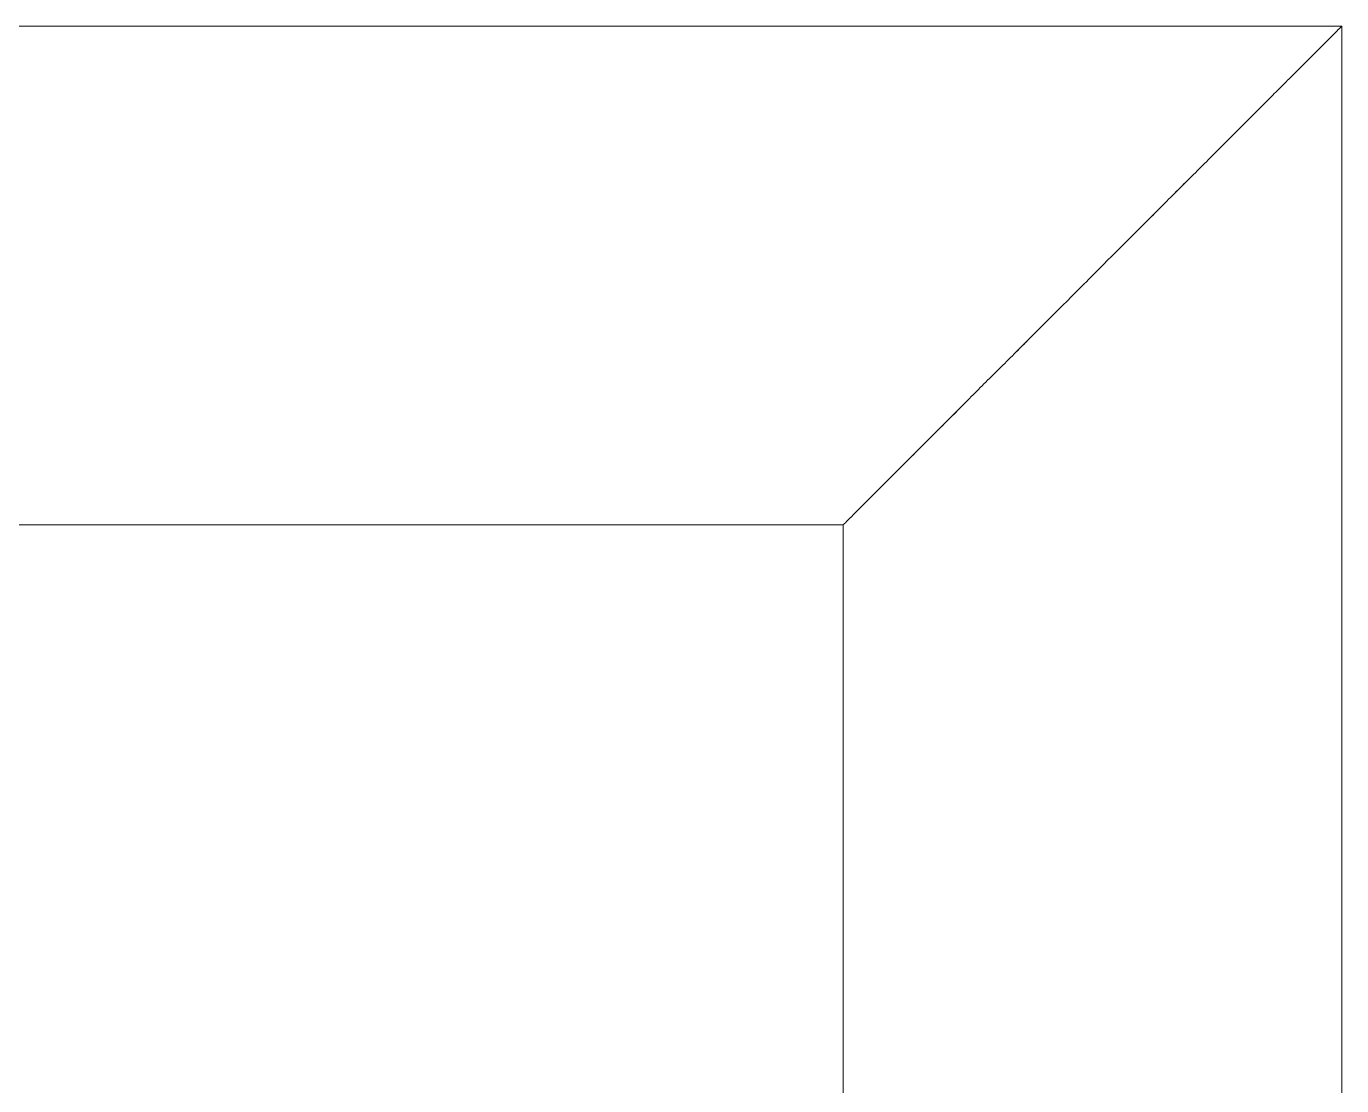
# Model space of a CAD drawing. Header units: millimetres. Extents: x 35540 to 832230, y -10956 to 416550.
# Drawn here: x 197675.3 to 197728.1, y 42100 to 42142.5 of the extents above; entities that cross this region are included whole.
import ezdxf

# ---------------------------------------------------------------- set-up
doc = ezdxf.new("R2010")
doc.units = ezdxf.units.MM
doc.layers.add('Q-CASE', color=31, linetype='Continuous', lineweight=5)

# ---------------------------------------------------------------- blocks, each defined once
blk = doc.blocks.new('DLN_Cat Ladder - 750x750x5000 _WDH_-9766194-2_F U_F_A_')
at = {"layer": 'Q-CASE'}
for p, q in [((-265.3, -707), (-265.3, -802)), ((-180.3, -707), (-265.3, -707)), ((-265.3, -707), (-265.3, -802)), ((-180.3, -707), (-265.3, -707)), ((-265.3, -707), (-265.3, -802)), ((-180.3, -707), (-265.3, -707)), ((-265.3, -707), (-265.3, -802)), ((-180.3, -707), (-265.3, -707)), ((-265.3, -707), (-265.3, -802)), ((-180.3, -707), (-265.3, -707)), ((-265.3, -707), (-265.3, -802)), ((-180.3, -707), (-265.3, -707)), ((-265.3, -707), (-265.3, -802)), ((-180.3, -707), (-265.3, -707)), ((-265.3, -707), (-265.3, -802)), ((-180.3, -707), (-265.3, -707)), ((-265.3, -707), (-265.3, -802)), ((-180.3, -707), (-265.3, -707)), ((-265.3, -707), (-265.3, -802)), ((-180.3, -707), (-265.3, -707)), ((-245.3, -802), (-245.3, -727)), ((-245.3, -727), (-180.3, -727)), ((-245.3, -802), (-245.3, -727)), ((-245.3, -727), (-180.3, -727)), ((-245.3, -802), (-245.3, -727)), ((-245.3, -727), (-180.3, -727)), ((-245.3, -802), (-245.3, -727)), ((-245.3, -727), (-180.3, -727)), ((-245.3, -802), (-245.3, -727)), ((-245.3, -727), (-180.3, -727)), ((-245.3, -802), (-245.3, -727)), ((-245.3, -727), (-180.3, -727)), ((-245.3, -802), (-245.3, -727)), ((-245.3, -727), (-180.3, -727)), ((-245.3, -802), (-245.3, -727)), ((-245.3, -727), (-180.3, -727)), ((-245.3, -802), (-245.3, -727)), ((-245.3, -727), (-180.3, -727)), ((-245.3, -802), (-245.3, -727)), ((-245.3, -727), (-180.3, -727))]:
    blk.add_line(p, q, dxfattribs=at)
for points, knots in [([(-263.96, -708.34), (-264.178, -708.122), (-264.565, -707.737), (-265.127, -707.171), (-265.3, -707.004), (-265.3, -707)], [0.8333333, 0.8333333, 0.8333333, 0.8333333, 0.875, 0.9166667, 1, 1, 1, 1]), ([(-265.3, -707), (-265.3, -707.004), (-265.127, -707.171), (-264.565, -707.737), (-264.178, -708.122), (-263.96, -708.34)], [0, 0, 0, 0, 0.0833333, 0.125, 0.1666667, 0.1666667, 0.1666667, 0.1666667]), ([(-263.96, -708.34), (-264.178, -708.122), (-264.565, -707.737), (-265.127, -707.171), (-265.3, -707.004), (-265.3, -707)], [0.8333333, 0.8333333, 0.8333333, 0.8333333, 0.875, 0.9166667, 1, 1, 1, 1]), ([(-265.3, -707), (-265.3, -707.004), (-265.127, -707.171), (-264.565, -707.737), (-264.178, -708.122), (-263.96, -708.34)], [0, 0, 0, 0, 0.0833333, 0.125, 0.1666667, 0.1666667, 0.1666667, 0.1666667]), ([(-263.96, -708.34), (-264.178, -708.122), (-264.565, -707.737), (-265.127, -707.171), (-265.3, -707.004), (-265.3, -707)], [0.8333333, 0.8333333, 0.8333333, 0.8333333, 0.875, 0.9166667, 1, 1, 1, 1]), ([(-265.3, -707), (-265.3, -707.004), (-265.127, -707.171), (-264.565, -707.737), (-264.178, -708.122), (-263.96, -708.34)], [0, 0, 0, 0, 0.0833333, 0.125, 0.1666667, 0.1666667, 0.1666667, 0.1666667]), ([(-263.96, -708.34), (-264.178, -708.122), (-264.565, -707.737), (-265.127, -707.171), (-265.3, -707.004), (-265.3, -707)], [0.8333333, 0.8333333, 0.8333333, 0.8333333, 0.875, 0.9166667, 1, 1, 1, 1]), ([(-265.3, -707), (-265.3, -707.004), (-265.127, -707.171), (-264.565, -707.737), (-264.178, -708.122), (-263.96, -708.34)], [0, 0, 0, 0, 0.0833333, 0.125, 0.1666667, 0.1666667, 0.1666667, 0.1666667]), ([(-263.96, -708.34), (-264.178, -708.122), (-264.565, -707.737), (-265.127, -707.171), (-265.3, -707.004), (-265.3, -707)], [0.8333333, 0.8333333, 0.8333333, 0.8333333, 0.875, 0.9166667, 1, 1, 1, 1]), ([(-265.3, -707), (-265.3, -707.004), (-265.127, -707.171), (-264.565, -707.737), (-264.178, -708.122), (-263.96, -708.34)], [0, 0, 0, 0, 0.0833333, 0.125, 0.1666667, 0.1666667, 0.1666667, 0.1666667]), ([(-263.96, -708.34), (-264.178, -708.122), (-264.565, -707.737), (-265.127, -707.171), (-265.3, -707.004), (-265.3, -707)], [0.8333333, 0.8333333, 0.8333333, 0.8333333, 0.875, 0.9166667, 1, 1, 1, 1]), ([(-265.3, -707), (-265.3, -707.004), (-265.127, -707.171), (-264.565, -707.737), (-264.178, -708.122), (-263.96, -708.34)], [0, 0, 0, 0, 0.0833333, 0.125, 0.1666667, 0.1666667, 0.1666667, 0.1666667]), ([(-263.96, -708.34), (-264.178, -708.122), (-264.565, -707.737), (-265.127, -707.171), (-265.3, -707.004), (-265.3, -707)], [0.8333333, 0.8333333, 0.8333333, 0.8333333, 0.875, 0.9166667, 1, 1, 1, 1]), ([(-265.3, -707), (-265.3, -707.004), (-265.127, -707.171), (-264.565, -707.737), (-264.178, -708.122), (-263.96, -708.34)], [0, 0, 0, 0, 0.0833333, 0.125, 0.1666667, 0.1666667, 0.1666667, 0.1666667]), ([(-263.96, -708.34), (-264.178, -708.122), (-264.565, -707.737), (-265.127, -707.171), (-265.3, -707.004), (-265.3, -707)], [0.8333333, 0.8333333, 0.8333333, 0.8333333, 0.875, 0.9166667, 1, 1, 1, 1]), ([(-265.3, -707), (-265.3, -707.004), (-265.127, -707.171), (-264.565, -707.737), (-264.178, -708.122), (-263.96, -708.34)], [0, 0, 0, 0, 0.0833333, 0.125, 0.1666667, 0.1666667, 0.1666667, 0.1666667]), ([(-263.96, -708.34), (-264.178, -708.122), (-264.565, -707.737), (-265.127, -707.171), (-265.3, -707.004), (-265.3, -707)], [0.8333333, 0.8333333, 0.8333333, 0.8333333, 0.875, 0.9166667, 1, 1, 1, 1]), ([(-265.3, -707), (-265.3, -707.004), (-265.127, -707.171), (-264.565, -707.737), (-264.178, -708.122), (-263.96, -708.34)], [0, 0, 0, 0, 0.0833333, 0.125, 0.1666667, 0.1666667, 0.1666667, 0.1666667]), ([(-245.3, -727), (-245.3, -726.996), (-245.472, -726.829), (-246.034, -726.263), (-246.615, -725.685), (-247.222, -725.078), (-247.776, -724.52), (-248.373, -723.929), (-249.195, -723.104), (-250.104, -722.194), (-250.874, -721.43), (-251.47, -720.829), (-252.083, -720.213), (-252.71, -719.59), (-253.347, -718.956), (-253.993, -718.306), (-254.645, -717.65), (-255.3, -717), (-255.954, -716.35), (-256.606, -715.694), (-257.252, -715.044), (-257.89, -714.41), (-258.516, -713.788), (-259.129, -713.171), (-259.726, -712.57), (-260.303, -711.996), (-260.859, -711.444), (-261.569, -710.73), (-262.227, -710.071), (-262.823, -709.48), (-263.377, -708.922), (-263.985, -708.315), (-264.565, -707.737), (-265.127, -707.171), (-265.3, -707.004), (-265.3, -707)], [0, 0, 0, 0, 0.083333, 0.125, 0.166667, 0.208333, 0.229167, 0.25, 0.291667, 0.333333, 0.354167, 0.375, 0.395833, 0.416667, 0.4375, 0.458333, 0.479167, 0.5, 0.520833, 0.541667, 0.5625, 0.583333, 0.604167, 0.625, 0.645833, 0.666667, 0.6875, 0.708333, 0.75, 0.770833, 0.791667, 0.833333, 0.875, 0.916667, 1, 1, 1, 1]), ([(-265.3, -707), (-265.3, -707.004), (-265.127, -707.171), (-264.565, -707.737), (-264.178, -708.122), (-263.96, -708.34)], [0, 0, 0, 0, 0.0833333, 0.125, 0.1666667, 0.1666667, 0.1666667, 0.1666667]), ([(-262.371, -709.929), (-262.525, -709.775), (-262.824, -709.48), (-263.377, -708.923), (-263.745, -708.555), (-263.96, -708.34)], [0.75, 0.75, 0.75, 0.75, 0.77083333, 0.79166667, 0.83333333, 0.83333333, 0.83333333, 0.83333333]), ([(-263.96, -708.34), (-263.742, -708.558), (-263.377, -708.922), (-262.823, -709.48), (-262.525, -709.775), (-262.371, -709.929)], [0.16666667, 0.16666667, 0.16666667, 0.16666667, 0.20833333, 0.22916667, 0.25, 0.25, 0.25, 0.25]), ([(-262.371, -709.929), (-262.525, -709.775), (-262.824, -709.48), (-263.377, -708.923), (-263.745, -708.555), (-263.96, -708.34)], [0.75, 0.75, 0.75, 0.75, 0.77083333, 0.79166667, 0.83333333, 0.83333333, 0.83333333, 0.83333333]), ([(-263.96, -708.34), (-263.742, -708.558), (-263.377, -708.922), (-262.823, -709.48), (-262.525, -709.775), (-262.371, -709.929)], [0.16666667, 0.16666667, 0.16666667, 0.16666667, 0.20833333, 0.22916667, 0.25, 0.25, 0.25, 0.25]), ([(-262.371, -709.929), (-262.525, -709.775), (-262.824, -709.48), (-263.377, -708.923), (-263.745, -708.555), (-263.96, -708.34)], [0.75, 0.75, 0.75, 0.75, 0.77083333, 0.79166667, 0.83333333, 0.83333333, 0.83333333, 0.83333333]), ([(-263.96, -708.34), (-263.742, -708.558), (-263.377, -708.922), (-262.823, -709.48), (-262.525, -709.775), (-262.371, -709.929)], [0.16666667, 0.16666667, 0.16666667, 0.16666667, 0.20833333, 0.22916667, 0.25, 0.25, 0.25, 0.25]), ([(-262.371, -709.929), (-262.525, -709.775), (-262.824, -709.48), (-263.377, -708.923), (-263.745, -708.555), (-263.96, -708.34)], [0.75, 0.75, 0.75, 0.75, 0.77083333, 0.79166667, 0.83333333, 0.83333333, 0.83333333, 0.83333333]), ([(-263.96, -708.34), (-263.742, -708.558), (-263.377, -708.922), (-262.823, -709.48), (-262.525, -709.775), (-262.371, -709.929)], [0.16666667, 0.16666667, 0.16666667, 0.16666667, 0.20833333, 0.22916667, 0.25, 0.25, 0.25, 0.25]), ([(-262.371, -709.929), (-262.525, -709.775), (-262.824, -709.48), (-263.377, -708.923), (-263.745, -708.555), (-263.96, -708.34)], [0.75, 0.75, 0.75, 0.75, 0.77083333, 0.79166667, 0.83333333, 0.83333333, 0.83333333, 0.83333333]), ([(-263.96, -708.34), (-263.742, -708.558), (-263.377, -708.922), (-262.823, -709.48), (-262.525, -709.775), (-262.371, -709.929)], [0.16666667, 0.16666667, 0.16666667, 0.16666667, 0.20833333, 0.22916667, 0.25, 0.25, 0.25, 0.25]), ([(-262.371, -709.929), (-262.525, -709.775), (-262.824, -709.48), (-263.377, -708.923), (-263.745, -708.555), (-263.96, -708.34)], [0.75, 0.75, 0.75, 0.75, 0.77083333, 0.79166667, 0.83333333, 0.83333333, 0.83333333, 0.83333333]), ([(-263.96, -708.34), (-263.742, -708.558), (-263.377, -708.922), (-262.823, -709.48), (-262.525, -709.775), (-262.371, -709.929)], [0.16666667, 0.16666667, 0.16666667, 0.16666667, 0.20833333, 0.22916667, 0.25, 0.25, 0.25, 0.25]), ([(-262.371, -709.929), (-262.525, -709.775), (-262.824, -709.48), (-263.377, -708.923), (-263.745, -708.555), (-263.96, -708.34)], [0.75, 0.75, 0.75, 0.75, 0.77083333, 0.79166667, 0.83333333, 0.83333333, 0.83333333, 0.83333333]), ([(-263.96, -708.34), (-263.742, -708.558), (-263.377, -708.922), (-262.823, -709.48), (-262.525, -709.775), (-262.371, -709.929)], [0.16666667, 0.16666667, 0.16666667, 0.16666667, 0.20833333, 0.22916667, 0.25, 0.25, 0.25, 0.25]), ([(-262.371, -709.929), (-262.525, -709.775), (-262.824, -709.48), (-263.377, -708.923), (-263.745, -708.555), (-263.96, -708.34)], [0.75, 0.75, 0.75, 0.75, 0.77083333, 0.79166667, 0.83333333, 0.83333333, 0.83333333, 0.83333333]), ([(-263.96, -708.34), (-263.742, -708.558), (-263.377, -708.922), (-262.823, -709.48), (-262.525, -709.775), (-262.371, -709.929)], [0.16666667, 0.16666667, 0.16666667, 0.16666667, 0.20833333, 0.22916667, 0.25, 0.25, 0.25, 0.25]), ([(-262.371, -709.929), (-262.525, -709.775), (-262.824, -709.48), (-263.377, -708.923), (-263.745, -708.555), (-263.96, -708.34)], [0.75, 0.75, 0.75, 0.75, 0.77083333, 0.79166667, 0.83333333, 0.83333333, 0.83333333, 0.83333333]), ([(-263.96, -708.34), (-263.742, -708.558), (-263.377, -708.922), (-262.823, -709.48), (-262.525, -709.775), (-262.371, -709.929)], [0.16666667, 0.16666667, 0.16666667, 0.16666667, 0.20833333, 0.22916667, 0.25, 0.25, 0.25, 0.25]), ([(-263.96, -708.34), (-263.742, -708.558), (-263.377, -708.922), (-262.823, -709.48), (-262.525, -709.775), (-262.371, -709.929)], [0.16666667, 0.16666667, 0.16666667, 0.16666667, 0.20833333, 0.22916667, 0.25, 0.25, 0.25, 0.25]), ([(-260.3, -712), (-260.489, -711.812), (-260.859, -711.444), (-261.569, -710.73), (-262.062, -710.236), (-262.371, -709.929)], [0.66666667, 0.66666667, 0.66666667, 0.66666667, 0.6875, 0.70833333, 0.75, 0.75, 0.75, 0.75]), ([(-262.371, -709.929), (-262.062, -710.236), (-261.405, -710.896), (-260.496, -711.806), (-259.726, -712.57), (-259.129, -713.171), (-258.516, -713.787), (-257.89, -714.41), (-257.252, -715.044), (-256.606, -715.694), (-255.987, -716.316), (-255.584, -716.717), (-255.399, -716.901)], [0.25, 0.25, 0.25, 0.25, 0.2916667, 0.3333333, 0.3541667, 0.375, 0.3958333, 0.4166667, 0.4375, 0.4583333, 0.4791667, 0.4968251, 0.4968251, 0.4968251, 0.4968251]), ([(-257.888, -714.412), (-258.099, -714.202), (-258.516, -713.788), (-259.129, -713.171), (-259.726, -712.57), (-260.303, -711.996), (-260.859, -711.444), (-261.569, -710.73), (-262.062, -710.236), (-262.371, -709.929)], [0.5833333, 0.5833333, 0.5833333, 0.5833333, 0.6041667, 0.625, 0.6458333, 0.6666667, 0.6875, 0.7083333, 0.75, 0.75, 0.75, 0.75]), ([(-255.399, -716.901), (-255.584, -716.717), (-255.987, -716.316), (-256.606, -715.694), (-257.252, -715.044), (-257.89, -714.41), (-258.516, -713.788), (-259.129, -713.171), (-259.726, -712.57), (-260.303, -711.996), (-260.859, -711.444), (-261.569, -710.73), (-262.062, -710.236), (-262.371, -709.929)], [0.5031749, 0.5031749, 0.5031749, 0.5031749, 0.5208333, 0.5416667, 0.5625, 0.5833333, 0.6041667, 0.625, 0.6458333, 0.6666667, 0.6875, 0.7083333, 0.75, 0.75, 0.75, 0.75]), ([(-262.371, -709.929), (-262.062, -710.236), (-261.405, -710.896), (-260.496, -711.806), (-259.726, -712.57), (-259.129, -713.171), (-258.516, -713.787), (-258.099, -714.202), (-257.888, -714.412)], [0.25, 0.25, 0.25, 0.25, 0.2916667, 0.3333333, 0.3541667, 0.375, 0.3958333, 0.4166667, 0.4166667, 0.4166667, 0.4166667]), ([(-257.888, -714.412), (-258.099, -714.202), (-258.516, -713.788), (-259.129, -713.171), (-259.726, -712.57), (-260.303, -711.996), (-260.859, -711.444), (-261.569, -710.73), (-262.062, -710.236), (-262.371, -709.929)], [0.5833333, 0.5833333, 0.5833333, 0.5833333, 0.6041667, 0.625, 0.6458333, 0.6666667, 0.6875, 0.7083333, 0.75, 0.75, 0.75, 0.75]), ([(-255.399, -716.901), (-255.584, -716.717), (-255.987, -716.316), (-256.606, -715.694), (-257.252, -715.044), (-257.89, -714.41), (-258.516, -713.788), (-259.129, -713.171), (-259.726, -712.57), (-260.303, -711.996), (-260.859, -711.444), (-261.569, -710.73), (-262.062, -710.236), (-262.371, -709.929)], [0.5031749, 0.5031749, 0.5031749, 0.5031749, 0.5208333, 0.5416667, 0.5625, 0.5833333, 0.6041667, 0.625, 0.6458333, 0.6666667, 0.6875, 0.7083333, 0.75, 0.75, 0.75, 0.75]), ([(-262.371, -709.929), (-262.062, -710.236), (-261.405, -710.896), (-260.496, -711.806), (-259.726, -712.57), (-259.129, -713.171), (-258.516, -713.787), (-257.89, -714.41), (-257.252, -715.044), (-256.606, -715.694), (-255.987, -716.316), (-255.584, -716.717), (-255.399, -716.901)], [0.25, 0.25, 0.25, 0.25, 0.2916667, 0.3333333, 0.3541667, 0.375, 0.3958333, 0.4166667, 0.4375, 0.4583333, 0.4791667, 0.4968251, 0.4968251, 0.4968251, 0.4968251]), ([(-255.399, -716.901), (-255.584, -716.717), (-255.987, -716.316), (-256.606, -715.694), (-257.252, -715.044), (-257.89, -714.41), (-258.516, -713.788), (-259.129, -713.171), (-259.726, -712.57), (-260.303, -711.996), (-260.859, -711.444), (-261.569, -710.73), (-262.062, -710.236), (-262.371, -709.929)], [0.5031749, 0.5031749, 0.5031749, 0.5031749, 0.5208333, 0.5416667, 0.5625, 0.5833333, 0.6041667, 0.625, 0.6458333, 0.6666667, 0.6875, 0.7083333, 0.75, 0.75, 0.75, 0.75]), ([(-262.371, -709.929), (-262.062, -710.236), (-261.405, -710.896), (-260.496, -711.806), (-259.726, -712.57), (-259.129, -713.171), (-258.516, -713.787), (-257.89, -714.41), (-257.252, -715.044), (-256.606, -715.694), (-255.987, -716.316), (-255.584, -716.717), (-255.399, -716.901)], [0.25, 0.25, 0.25, 0.25, 0.2916667, 0.3333333, 0.3541667, 0.375, 0.3958333, 0.4166667, 0.4375, 0.4583333, 0.4791667, 0.4968251, 0.4968251, 0.4968251, 0.4968251]), ([(-260.3, -712), (-260.489, -711.812), (-260.859, -711.444), (-261.569, -710.73), (-262.062, -710.236), (-262.371, -709.929)], [0.66666667, 0.66666667, 0.66666667, 0.66666667, 0.6875, 0.70833333, 0.75, 0.75, 0.75, 0.75]), ([(-262.371, -709.929), (-262.062, -710.236), (-261.405, -710.896), (-260.496, -711.806), (-259.726, -712.57), (-259.129, -713.171), (-258.516, -713.787), (-257.89, -714.41), (-257.252, -715.044), (-256.606, -715.694), (-255.987, -716.316), (-255.584, -716.717), (-255.399, -716.901)], [0.25, 0.25, 0.25, 0.25, 0.2916667, 0.3333333, 0.3541667, 0.375, 0.3958333, 0.4166667, 0.4375, 0.4583333, 0.4791667, 0.4968251, 0.4968251, 0.4968251, 0.4968251]), ([(-255.399, -716.901), (-255.584, -716.717), (-255.987, -716.316), (-256.606, -715.694), (-257.252, -715.044), (-257.89, -714.41), (-258.516, -713.788), (-259.129, -713.171), (-259.726, -712.57), (-260.303, -711.996), (-260.859, -711.444), (-261.569, -710.73), (-262.062, -710.236), (-262.371, -709.929)], [0.5031749, 0.5031749, 0.5031749, 0.5031749, 0.5208333, 0.5416667, 0.5625, 0.5833333, 0.6041667, 0.625, 0.6458333, 0.6666667, 0.6875, 0.7083333, 0.75, 0.75, 0.75, 0.75]), ([(-262.371, -709.929), (-262.062, -710.236), (-261.405, -710.896), (-260.496, -711.806), (-259.726, -712.57), (-259.129, -713.171), (-258.516, -713.787), (-257.89, -714.41), (-257.252, -715.044), (-256.606, -715.694), (-255.987, -716.316), (-255.584, -716.717), (-255.399, -716.901)], [0.25, 0.25, 0.25, 0.25, 0.2916667, 0.3333333, 0.3541667, 0.375, 0.3958333, 0.4166667, 0.4375, 0.4583333, 0.4791667, 0.4968251, 0.4968251, 0.4968251, 0.4968251]), ([(-255.399, -716.901), (-255.584, -716.717), (-255.987, -716.316), (-256.606, -715.694), (-257.252, -715.044), (-257.89, -714.41), (-258.516, -713.788), (-259.129, -713.171), (-259.726, -712.57), (-260.303, -711.996), (-260.859, -711.444), (-261.569, -710.73), (-262.062, -710.236), (-262.371, -709.929)], [0.5031749, 0.5031749, 0.5031749, 0.5031749, 0.5208333, 0.5416667, 0.5625, 0.5833333, 0.6041667, 0.625, 0.6458333, 0.6666667, 0.6875, 0.7083333, 0.75, 0.75, 0.75, 0.75]), ([(-262.371, -709.929), (-262.062, -710.236), (-261.405, -710.896), (-260.496, -711.806), (-259.726, -712.57), (-259.129, -713.171), (-258.516, -713.787), (-257.89, -714.41), (-257.252, -715.044), (-256.606, -715.694), (-255.987, -716.316), (-255.584, -716.717), (-255.399, -716.901)], [0.25, 0.25, 0.25, 0.25, 0.2916667, 0.3333333, 0.3541667, 0.375, 0.3958333, 0.4166667, 0.4375, 0.4583333, 0.4791667, 0.4968251, 0.4968251, 0.4968251, 0.4968251]), ([(-260.3, -712), (-260.111, -712.188), (-259.726, -712.57), (-259.129, -713.171), (-258.516, -713.787), (-257.89, -714.41), (-257.252, -715.044), (-256.606, -715.694), (-255.987, -716.316), (-255.584, -716.717), (-255.399, -716.901)], [0.3333333, 0.3333333, 0.3333333, 0.3333333, 0.3541667, 0.375, 0.3958333, 0.4166667, 0.4375, 0.4583333, 0.4791667, 0.4968251, 0.4968251, 0.4968251, 0.4968251]), ([(-260.3, -712), (-260.111, -712.188), (-259.726, -712.57), (-259.129, -713.171), (-258.516, -713.787), (-257.89, -714.41), (-257.252, -715.044), (-256.606, -715.694), (-255.987, -716.316), (-255.584, -716.717), (-255.399, -716.901)], [0.3333333, 0.3333333, 0.3333333, 0.3333333, 0.3541667, 0.375, 0.3958333, 0.4166667, 0.4375, 0.4583333, 0.4791667, 0.4968251, 0.4968251, 0.4968251, 0.4968251]), ([(-255.399, -716.901), (-255.584, -716.717), (-255.987, -716.316), (-256.606, -715.694), (-257.252, -715.044), (-257.89, -714.41), (-258.516, -713.788), (-259.129, -713.171), (-259.726, -712.57), (-260.111, -712.188), (-260.3, -712)], [0.5031749, 0.5031749, 0.5031749, 0.5031749, 0.5208333, 0.5416667, 0.5625, 0.5833333, 0.6041667, 0.625, 0.6458333, 0.6666667, 0.6666667, 0.6666667, 0.6666667]), ([(-255.399, -716.901), (-255.584, -716.717), (-255.987, -716.316), (-256.606, -715.694), (-257.252, -715.044), (-257.677, -714.621), (-257.888, -714.412)], [0.50317493, 0.50317493, 0.50317493, 0.50317493, 0.52083333, 0.54166667, 0.5625, 0.58333333, 0.58333333, 0.58333333, 0.58333333]), ([(-255.399, -716.901), (-255.584, -716.717), (-255.987, -716.316), (-256.606, -715.694), (-257.252, -715.044), (-257.677, -714.621), (-257.888, -714.412)], [0.50317493, 0.50317493, 0.50317493, 0.50317493, 0.52083333, 0.54166667, 0.5625, 0.58333333, 0.58333333, 0.58333333, 0.58333333]), ([(-257.888, -714.412), (-257.677, -714.621), (-257.252, -715.044), (-256.606, -715.694), (-255.987, -716.316), (-255.584, -716.717), (-255.399, -716.901)], [0.41666667, 0.41666667, 0.41666667, 0.41666667, 0.4375, 0.45833333, 0.47916667, 0.49682507, 0.49682507, 0.49682507, 0.49682507]), ([(-255.399, -716.901), (-255.584, -716.717), (-255.987, -716.316), (-256.606, -715.694), (-257.252, -715.044), (-257.677, -714.621), (-257.888, -714.412)], [0.50317493, 0.50317493, 0.50317493, 0.50317493, 0.52083333, 0.54166667, 0.5625, 0.58333333, 0.58333333, 0.58333333, 0.58333333]), ([(-257.888, -714.412), (-257.677, -714.621), (-257.252, -715.044), (-256.606, -715.694), (-255.987, -716.316), (-255.584, -716.717), (-255.399, -716.901)], [0.41666667, 0.41666667, 0.41666667, 0.41666667, 0.4375, 0.45833333, 0.47916667, 0.49682507, 0.49682507, 0.49682507, 0.49682507]), ([(-250.3, -722), (-250.489, -721.812), (-250.874, -721.43), (-251.47, -720.829), (-252.067, -720.229), (-252.467, -719.831), (-252.661, -719.638)], [0.33333333, 0.33333333, 0.33333333, 0.33333333, 0.35416667, 0.375, 0.39583333, 0.41500447, 0.41500447, 0.41500447, 0.41500447]), ([(-252.661, -719.638), (-252.467, -719.831), (-252.067, -720.229), (-251.47, -720.829), (-250.874, -721.43), (-250.296, -722.004), (-249.74, -722.556), (-249.03, -723.27), (-248.537, -723.764), (-248.229, -724.071)], [0.5849955, 0.5849955, 0.5849955, 0.5849955, 0.6041667, 0.625, 0.6458333, 0.6666667, 0.6875, 0.7083333, 0.75, 0.75, 0.75, 0.75]), ([(-250.3, -722), (-250.489, -721.812), (-250.874, -721.43), (-251.47, -720.829), (-252.067, -720.229), (-252.467, -719.831), (-252.661, -719.638)], [0.33333333, 0.33333333, 0.33333333, 0.33333333, 0.35416667, 0.375, 0.39583333, 0.41500447, 0.41500447, 0.41500447, 0.41500447]), ([(-252.661, -719.638), (-252.467, -719.831), (-252.067, -720.229), (-251.47, -720.829), (-250.874, -721.43), (-250.296, -722.004), (-249.74, -722.556), (-249.03, -723.27), (-248.537, -723.764), (-248.229, -724.071)], [0.5849955, 0.5849955, 0.5849955, 0.5849955, 0.6041667, 0.625, 0.6458333, 0.6666667, 0.6875, 0.7083333, 0.75, 0.75, 0.75, 0.75]), ([(-248.229, -724.071), (-248.537, -723.764), (-249.195, -723.104), (-250.104, -722.194), (-250.874, -721.43), (-251.47, -720.829), (-252.067, -720.229), (-252.467, -719.831), (-252.661, -719.638)], [0.25, 0.25, 0.25, 0.25, 0.2916667, 0.3333333, 0.3541667, 0.375, 0.3958333, 0.4150045, 0.4150045, 0.4150045, 0.4150045]), ([(-252.661, -719.638), (-252.467, -719.831), (-252.067, -720.229), (-251.47, -720.829), (-250.874, -721.43), (-250.296, -722.004), (-249.74, -722.556), (-249.03, -723.27), (-248.537, -723.764), (-248.229, -724.071)], [0.5849955, 0.5849955, 0.5849955, 0.5849955, 0.6041667, 0.625, 0.6458333, 0.6666667, 0.6875, 0.7083333, 0.75, 0.75, 0.75, 0.75]), ([(-250.3, -722), (-250.489, -721.812), (-250.874, -721.43), (-251.47, -720.829), (-252.067, -720.229), (-252.467, -719.831), (-252.661, -719.638)], [0.33333333, 0.33333333, 0.33333333, 0.33333333, 0.35416667, 0.375, 0.39583333, 0.41500447, 0.41500447, 0.41500447, 0.41500447]), ([(-252.661, -719.638), (-252.467, -719.831), (-252.067, -720.229), (-251.47, -720.829), (-250.874, -721.43), (-250.296, -722.004), (-249.74, -722.556), (-249.03, -723.27), (-248.537, -723.764), (-248.229, -724.071)], [0.5849955, 0.5849955, 0.5849955, 0.5849955, 0.6041667, 0.625, 0.6458333, 0.6666667, 0.6875, 0.7083333, 0.75, 0.75, 0.75, 0.75]), ([(-248.229, -724.071), (-248.537, -723.764), (-249.195, -723.104), (-250.104, -722.194), (-250.874, -721.43), (-251.47, -720.829), (-252.067, -720.229), (-252.467, -719.831), (-252.661, -719.638)], [0.25, 0.25, 0.25, 0.25, 0.2916667, 0.3333333, 0.3541667, 0.375, 0.3958333, 0.4150045, 0.4150045, 0.4150045, 0.4150045]), ([(-252.661, -719.638), (-252.467, -719.831), (-252.067, -720.229), (-251.47, -720.829), (-250.874, -721.43), (-250.296, -722.004), (-249.74, -722.556), (-249.03, -723.27), (-248.537, -723.764), (-248.229, -724.071)], [0.5849955, 0.5849955, 0.5849955, 0.5849955, 0.6041667, 0.625, 0.6458333, 0.6666667, 0.6875, 0.7083333, 0.75, 0.75, 0.75, 0.75]), ([(-248.229, -724.071), (-248.537, -723.764), (-249.195, -723.104), (-250.104, -722.194), (-250.874, -721.43), (-251.47, -720.829), (-252.067, -720.229), (-252.467, -719.831), (-252.661, -719.638)], [0.25, 0.25, 0.25, 0.25, 0.2916667, 0.3333333, 0.3541667, 0.375, 0.3958333, 0.4150045, 0.4150045, 0.4150045, 0.4150045]), ([(-252.661, -719.638), (-252.467, -719.831), (-252.067, -720.229), (-251.47, -720.829), (-250.874, -721.43), (-250.296, -722.004), (-249.74, -722.556), (-249.03, -723.27), (-248.537, -723.764), (-248.229, -724.071)], [0.5849955, 0.5849955, 0.5849955, 0.5849955, 0.6041667, 0.625, 0.6458333, 0.6666667, 0.6875, 0.7083333, 0.75, 0.75, 0.75, 0.75]), ([(-250.3, -722), (-250.489, -721.812), (-250.874, -721.43), (-251.47, -720.829), (-252.067, -720.229), (-252.467, -719.831), (-252.661, -719.638)], [0.33333333, 0.33333333, 0.33333333, 0.33333333, 0.35416667, 0.375, 0.39583333, 0.41500447, 0.41500447, 0.41500447, 0.41500447]), ([(-252.661, -719.638), (-252.467, -719.831), (-252.067, -720.229), (-251.47, -720.829), (-250.874, -721.43), (-250.489, -721.812), (-250.3, -722)], [0.58499553, 0.58499553, 0.58499553, 0.58499553, 0.60416667, 0.625, 0.64583333, 0.66666667, 0.66666667, 0.66666667, 0.66666667]), ([(-248.229, -724.071), (-248.537, -723.764), (-249.195, -723.104), (-250.104, -722.194), (-250.874, -721.43), (-251.47, -720.829), (-252.067, -720.229), (-252.467, -719.831), (-252.661, -719.638)], [0.25, 0.25, 0.25, 0.25, 0.2916667, 0.3333333, 0.3541667, 0.375, 0.3958333, 0.4150045, 0.4150045, 0.4150045, 0.4150045]), ([(-252.661, -719.638), (-252.467, -719.831), (-252.067, -720.229), (-251.47, -720.829), (-250.874, -721.43), (-250.296, -722.004), (-249.74, -722.556), (-249.03, -723.27), (-248.537, -723.764), (-248.229, -724.071)], [0.5849955, 0.5849955, 0.5849955, 0.5849955, 0.6041667, 0.625, 0.6458333, 0.6666667, 0.6875, 0.7083333, 0.75, 0.75, 0.75, 0.75]), ([(-248.229, -724.071), (-248.537, -723.764), (-249.195, -723.104), (-250.104, -722.194), (-250.874, -721.43), (-251.47, -720.829), (-252.067, -720.229), (-252.467, -719.831), (-252.661, -719.638)], [0.25, 0.25, 0.25, 0.25, 0.2916667, 0.3333333, 0.3541667, 0.375, 0.3958333, 0.4150045, 0.4150045, 0.4150045, 0.4150045]), ([(-252.661, -719.638), (-252.467, -719.831), (-252.067, -720.229), (-251.47, -720.829), (-250.874, -721.43), (-250.489, -721.812), (-250.3, -722)], [0.58499553, 0.58499553, 0.58499553, 0.58499553, 0.60416667, 0.625, 0.64583333, 0.66666667, 0.66666667, 0.66666667, 0.66666667]), ([(-252.661, -719.638), (-252.467, -719.831), (-252.067, -720.229), (-251.47, -720.829), (-250.874, -721.43), (-250.296, -722.004), (-249.74, -722.556), (-249.03, -723.27), (-248.537, -723.764), (-248.229, -724.071)], [0.5849955, 0.5849955, 0.5849955, 0.5849955, 0.6041667, 0.625, 0.6458333, 0.6666667, 0.6875, 0.7083333, 0.75, 0.75, 0.75, 0.75]), ([(-250.3, -722), (-250.111, -722.188), (-249.74, -722.556), (-249.03, -723.27), (-248.537, -723.764), (-248.229, -724.071)], [0.66666667, 0.66666667, 0.66666667, 0.66666667, 0.6875, 0.70833333, 0.75, 0.75, 0.75, 0.75]), ([(-250.3, -722), (-250.111, -722.188), (-249.74, -722.556), (-249.03, -723.27), (-248.537, -723.764), (-248.229, -724.071)], [0.66666667, 0.66666667, 0.66666667, 0.66666667, 0.6875, 0.70833333, 0.75, 0.75, 0.75, 0.75]), ([(-245.3, -727), (-245.3, -726.996), (-245.472, -726.829), (-246.034, -726.263), (-246.615, -725.685), (-247.222, -725.078), (-247.776, -724.52), (-248.074, -724.225), (-248.229, -724.071)], [0, 0, 0, 0, 0.0833333, 0.125, 0.1666667, 0.2083333, 0.2291667, 0.25, 0.25, 0.25, 0.25]), ([(-248.229, -724.071), (-248.074, -724.225), (-247.776, -724.52), (-247.222, -725.078), (-246.615, -725.685), (-246.034, -726.263), (-245.472, -726.829), (-245.3, -726.996), (-245.3, -727)], [0.75, 0.75, 0.75, 0.75, 0.7708333, 0.7916667, 0.8333333, 0.875, 0.9166667, 1, 1, 1, 1]), ([(-245.3, -727), (-245.3, -726.996), (-245.472, -726.829), (-246.034, -726.263), (-246.615, -725.685), (-247.222, -725.078), (-247.776, -724.52), (-248.074, -724.225), (-248.229, -724.071)], [0, 0, 0, 0, 0.0833333, 0.125, 0.1666667, 0.2083333, 0.2291667, 0.25, 0.25, 0.25, 0.25]), ([(-248.229, -724.071), (-248.074, -724.225), (-247.776, -724.52), (-247.222, -725.078), (-246.615, -725.685), (-246.034, -726.263), (-245.472, -726.829), (-245.3, -726.996), (-245.3, -727)], [0.75, 0.75, 0.75, 0.75, 0.7708333, 0.7916667, 0.8333333, 0.875, 0.9166667, 1, 1, 1, 1]), ([(-245.3, -727), (-245.3, -726.996), (-245.472, -726.829), (-246.034, -726.263), (-246.615, -725.685), (-247.222, -725.078), (-247.776, -724.52), (-248.074, -724.225), (-248.229, -724.071)], [0, 0, 0, 0, 0.0833333, 0.125, 0.1666667, 0.2083333, 0.2291667, 0.25, 0.25, 0.25, 0.25]), ([(-248.229, -724.071), (-248.074, -724.225), (-247.776, -724.52), (-247.222, -725.078), (-246.615, -725.685), (-246.034, -726.263), (-245.472, -726.829), (-245.3, -726.996), (-245.3, -727)], [0.75, 0.75, 0.75, 0.75, 0.7708333, 0.7916667, 0.8333333, 0.875, 0.9166667, 1, 1, 1, 1]), ([(-245.3, -727), (-245.3, -726.996), (-245.472, -726.829), (-246.034, -726.263), (-246.615, -725.685), (-247.222, -725.078), (-247.776, -724.52), (-248.074, -724.225), (-248.229, -724.071)], [0, 0, 0, 0, 0.0833333, 0.125, 0.1666667, 0.2083333, 0.2291667, 0.25, 0.25, 0.25, 0.25]), ([(-248.229, -724.071), (-248.074, -724.225), (-247.776, -724.52), (-247.222, -725.078), (-246.615, -725.685), (-246.034, -726.263), (-245.472, -726.829), (-245.3, -726.996), (-245.3, -727)], [0.75, 0.75, 0.75, 0.75, 0.7708333, 0.7916667, 0.8333333, 0.875, 0.9166667, 1, 1, 1, 1]), ([(-245.3, -727), (-245.3, -726.996), (-245.472, -726.829), (-246.034, -726.263), (-246.615, -725.685), (-247.222, -725.078), (-247.776, -724.52), (-248.074, -724.225), (-248.229, -724.071)], [0, 0, 0, 0, 0.0833333, 0.125, 0.1666667, 0.2083333, 0.2291667, 0.25, 0.25, 0.25, 0.25]), ([(-248.229, -724.071), (-248.074, -724.225), (-247.776, -724.52), (-247.222, -725.078), (-246.615, -725.685), (-246.034, -726.263), (-245.472, -726.829), (-245.3, -726.996), (-245.3, -727)], [0.75, 0.75, 0.75, 0.75, 0.7708333, 0.7916667, 0.8333333, 0.875, 0.9166667, 1, 1, 1, 1]), ([(-245.3, -727), (-245.3, -726.996), (-245.472, -726.829), (-246.034, -726.263), (-246.615, -725.685), (-247.222, -725.078), (-247.776, -724.52), (-248.074, -724.225), (-248.229, -724.071)], [0, 0, 0, 0, 0.0833333, 0.125, 0.1666667, 0.2083333, 0.2291667, 0.25, 0.25, 0.25, 0.25]), ([(-248.229, -724.071), (-248.074, -724.225), (-247.776, -724.52), (-247.222, -725.078), (-246.615, -725.685), (-246.034, -726.263), (-245.472, -726.829), (-245.3, -726.996), (-245.3, -727)], [0.75, 0.75, 0.75, 0.75, 0.7708333, 0.7916667, 0.8333333, 0.875, 0.9166667, 1, 1, 1, 1]), ([(-245.3, -727), (-245.3, -726.996), (-245.472, -726.829), (-246.034, -726.263), (-246.615, -725.685), (-247.222, -725.078), (-247.776, -724.52), (-248.074, -724.225), (-248.229, -724.071)], [0, 0, 0, 0, 0.0833333, 0.125, 0.1666667, 0.2083333, 0.2291667, 0.25, 0.25, 0.25, 0.25]), ([(-248.229, -724.071), (-248.074, -724.225), (-247.776, -724.52), (-247.222, -725.078), (-246.615, -725.685), (-246.034, -726.263), (-245.472, -726.829), (-245.3, -726.996), (-245.3, -727)], [0.75, 0.75, 0.75, 0.75, 0.7708333, 0.7916667, 0.8333333, 0.875, 0.9166667, 1, 1, 1, 1]), ([(-245.3, -727), (-245.3, -726.996), (-245.472, -726.829), (-246.034, -726.263), (-246.615, -725.685), (-247.222, -725.078), (-247.776, -724.52), (-248.074, -724.225), (-248.229, -724.071)], [0, 0, 0, 0, 0.0833333, 0.125, 0.1666667, 0.2083333, 0.2291667, 0.25, 0.25, 0.25, 0.25]), ([(-248.229, -724.071), (-248.074, -724.225), (-247.776, -724.52), (-247.222, -725.078), (-246.615, -725.685), (-246.034, -726.263), (-245.472, -726.829), (-245.3, -726.996), (-245.3, -727)], [0.75, 0.75, 0.75, 0.75, 0.7708333, 0.7916667, 0.8333333, 0.875, 0.9166667, 1, 1, 1, 1]), ([(-245.3, -727), (-245.3, -726.996), (-245.472, -726.829), (-246.034, -726.263), (-246.615, -725.685), (-247.222, -725.078), (-247.776, -724.52), (-248.074, -724.225), (-248.229, -724.071)], [0, 0, 0, 0, 0.0833333, 0.125, 0.1666667, 0.2083333, 0.2291667, 0.25, 0.25, 0.25, 0.25]), ([(-248.229, -724.071), (-248.074, -724.225), (-247.776, -724.52), (-247.222, -725.078), (-246.615, -725.685), (-246.034, -726.263), (-245.472, -726.829), (-245.3, -726.996), (-245.3, -727)], [0.75, 0.75, 0.75, 0.75, 0.7708333, 0.7916667, 0.8333333, 0.875, 0.9166667, 1, 1, 1, 1]), ([(-248.229, -724.071), (-248.074, -724.225), (-247.776, -724.52), (-247.222, -725.078), (-246.615, -725.685), (-246.034, -726.263), (-245.472, -726.829), (-245.3, -726.996), (-245.3, -727)], [0.75, 0.75, 0.75, 0.75, 0.7708333, 0.7916667, 0.8333333, 0.875, 0.9166667, 1, 1, 1, 1])]:
    blk.add_open_spline(points, degree=3, knots=knots, dxfattribs=at)
for points in [[(-262.371, -709.929), (-262.062, -710.236), (-261.405, -710.896), (-260.678, -711.624), (-260.3, -712)], [(-262.371, -709.929), (-262.062, -710.236), (-261.405, -710.896), (-260.678, -711.624), (-260.3, -712)], [(-262.371, -709.929), (-262.062, -710.236), (-261.405, -710.896), (-260.678, -711.624), (-260.3, -712)], [(-257.888, -714.412), (-258.099, -714.202), (-258.516, -713.788), (-259.129, -713.171), (-259.726, -712.57), (-260.111, -712.188), (-260.3, -712)], [(-260.3, -712), (-260.111, -712.188), (-259.726, -712.57), (-259.129, -713.171), (-258.516, -713.787), (-258.099, -714.202), (-257.888, -714.412)], [(-255.3, -717), (-255.333, -716.967), (-255.366, -716.934), (-255.399, -716.901)], [(-255.399, -716.901), (-255.366, -716.934), (-255.333, -716.967), (-255.3, -717)], [(-255.3, -717), (-255.333, -716.967), (-255.366, -716.934), (-255.399, -716.901)], [(-255.399, -716.901), (-255.366, -716.934), (-255.333, -716.967), (-255.3, -717)], [(-255.3, -717), (-255.333, -716.967), (-255.366, -716.934), (-255.399, -716.901)], [(-255.399, -716.901), (-255.366, -716.934), (-255.333, -716.967), (-255.3, -717)], [(-255.3, -717), (-255.333, -716.967), (-255.366, -716.934), (-255.399, -716.901)], [(-255.399, -716.901), (-255.366, -716.934), (-255.333, -716.967), (-255.3, -717)], [(-255.3, -717), (-255.333, -716.967), (-255.366, -716.934), (-255.399, -716.901)], [(-255.399, -716.901), (-255.366, -716.934), (-255.333, -716.967), (-255.3, -717)], [(-255.3, -717), (-255.333, -716.967), (-255.366, -716.934), (-255.399, -716.901)], [(-255.399, -716.901), (-255.366, -716.934), (-255.333, -716.967), (-255.3, -717)], [(-255.3, -717), (-255.333, -716.967), (-255.366, -716.934), (-255.399, -716.901)], [(-255.399, -716.901), (-255.366, -716.934), (-255.333, -716.967), (-255.3, -717)], [(-255.3, -717), (-255.333, -716.967), (-255.366, -716.934), (-255.399, -716.901)], [(-255.399, -716.901), (-255.366, -716.934), (-255.333, -716.967), (-255.3, -717)], [(-255.3, -717), (-255.333, -716.967), (-255.366, -716.934), (-255.399, -716.901)], [(-255.399, -716.901), (-255.366, -716.934), (-255.333, -716.967), (-255.3, -717)], [(-255.399, -716.901), (-255.366, -716.934), (-255.333, -716.967), (-255.3, -717)], [(-252.711, -719.588), (-252.922, -719.379), (-253.347, -718.956), (-253.993, -718.306), (-254.645, -717.65), (-255.082, -717.217), (-255.3, -717)], [(-255.3, -717), (-255.082, -717.217), (-254.645, -717.65), (-253.993, -718.306), (-253.347, -718.956), (-252.922, -719.379), (-252.711, -719.588)], [(-252.711, -719.588), (-252.922, -719.379), (-253.347, -718.956), (-253.993, -718.306), (-254.645, -717.65), (-255.082, -717.217), (-255.3, -717)], [(-255.3, -717), (-255.082, -717.217), (-254.645, -717.65), (-253.993, -718.306), (-253.347, -718.956), (-252.922, -719.379), (-252.711, -719.588)], [(-252.711, -719.588), (-252.922, -719.379), (-253.347, -718.956), (-253.993, -718.306), (-254.645, -717.65), (-255.082, -717.217), (-255.3, -717)], [(-255.3, -717), (-255.082, -717.217), (-254.645, -717.65), (-253.993, -718.306), (-253.347, -718.956), (-252.922, -719.379), (-252.711, -719.588)], [(-252.711, -719.588), (-252.922, -719.379), (-253.347, -718.956), (-253.993, -718.306), (-254.645, -717.65), (-255.082, -717.217), (-255.3, -717)], [(-255.3, -717), (-255.082, -717.217), (-254.645, -717.65), (-253.993, -718.306), (-253.347, -718.956), (-252.922, -719.379), (-252.711, -719.588)], [(-252.711, -719.588), (-252.922, -719.379), (-253.347, -718.956), (-253.993, -718.306), (-254.645, -717.65), (-255.082, -717.217), (-255.3, -717)], [(-255.3, -717), (-255.082, -717.217), (-254.645, -717.65), (-253.993, -718.306), (-253.347, -718.956), (-252.922, -719.379), (-252.711, -719.588)], [(-252.711, -719.588), (-252.922, -719.379), (-253.347, -718.956), (-253.993, -718.306), (-254.645, -717.65), (-255.082, -717.217), (-255.3, -717)], [(-255.3, -717), (-255.082, -717.217), (-254.645, -717.65), (-253.993, -718.306), (-253.347, -718.956), (-252.922, -719.379), (-252.711, -719.588)], [(-252.711, -719.588), (-252.922, -719.379), (-253.347, -718.956), (-253.993, -718.306), (-254.645, -717.65), (-255.082, -717.217), (-255.3, -717)], [(-255.3, -717), (-255.082, -717.217), (-254.645, -717.65), (-253.993, -718.306), (-253.347, -718.956), (-252.922, -719.379), (-252.711, -719.588)], [(-252.711, -719.588), (-252.922, -719.379), (-253.347, -718.956), (-253.993, -718.306), (-254.645, -717.65), (-255.082, -717.217), (-255.3, -717)], [(-255.3, -717), (-255.082, -717.217), (-254.645, -717.65), (-253.993, -718.306), (-253.347, -718.956), (-252.922, -719.379), (-252.711, -719.588)], [(-252.711, -719.588), (-252.922, -719.379), (-253.347, -718.956), (-253.993, -718.306), (-254.645, -717.65), (-255.082, -717.217), (-255.3, -717)], [(-255.3, -717), (-255.082, -717.217), (-254.645, -717.65), (-253.993, -718.306), (-253.347, -718.956), (-252.922, -719.379), (-252.711, -719.588)], [(-255.3, -717), (-255.082, -717.217), (-254.645, -717.65), (-253.993, -718.306), (-253.347, -718.956), (-252.922, -719.379), (-252.711, -719.588)], [(-252.661, -719.638), (-252.678, -719.622), (-252.695, -719.605), (-252.711, -719.588)], [(-252.711, -719.588), (-252.695, -719.605), (-252.678, -719.622), (-252.661, -719.638)], [(-252.661, -719.638), (-252.678, -719.622), (-252.695, -719.605), (-252.711, -719.588)], [(-252.711, -719.588), (-252.695, -719.605), (-252.678, -719.622), (-252.661, -719.638)], [(-252.661, -719.638), (-252.678, -719.622), (-252.695, -719.605), (-252.711, -719.588)], [(-252.711, -719.588), (-252.695, -719.605), (-252.678, -719.622), (-252.661, -719.638)], [(-252.661, -719.638), (-252.678, -719.622), (-252.695, -719.605), (-252.711, -719.588)], [(-252.711, -719.588), (-252.695, -719.605), (-252.678, -719.622), (-252.661, -719.638)], [(-252.661, -719.638), (-252.678, -719.622), (-252.695, -719.605), (-252.711, -719.588)], [(-252.711, -719.588), (-252.695, -719.605), (-252.678, -719.622), (-252.661, -719.638)], [(-252.661, -719.638), (-252.678, -719.622), (-252.695, -719.605), (-252.711, -719.588)], [(-252.711, -719.588), (-252.695, -719.605), (-252.678, -719.622), (-252.661, -719.638)], [(-252.661, -719.638), (-252.678, -719.622), (-252.695, -719.605), (-252.711, -719.588)], [(-252.711, -719.588), (-252.695, -719.605), (-252.678, -719.622), (-252.661, -719.638)], [(-252.661, -719.638), (-252.678, -719.622), (-252.695, -719.605), (-252.711, -719.588)], [(-252.711, -719.588), (-252.695, -719.605), (-252.678, -719.622), (-252.661, -719.638)], [(-252.661, -719.638), (-252.678, -719.622), (-252.695, -719.605), (-252.711, -719.588)], [(-252.711, -719.588), (-252.695, -719.605), (-252.678, -719.622), (-252.661, -719.638)], [(-252.711, -719.588), (-252.695, -719.605), (-252.678, -719.622), (-252.661, -719.638)], [(-248.229, -724.071), (-248.537, -723.764), (-249.195, -723.104), (-249.922, -722.376), (-250.3, -722)], [(-248.229, -724.071), (-248.537, -723.764), (-249.195, -723.104), (-249.922, -722.376), (-250.3, -722)], [(-248.229, -724.071), (-248.537, -723.764), (-249.195, -723.104), (-249.922, -722.376), (-250.3, -722)], [(-248.229, -724.071), (-248.537, -723.764), (-249.195, -723.104), (-249.922, -722.376), (-250.3, -722)]]:
    blk.add_open_spline(points, degree=3, dxfattribs=at)

msp = doc.modelspace()

# ---------------------------------------------------------------- block references
at = {"layer": 'Q-CASE', "rotation": 269.9999999999997}
msp.add_blockref('DLN_Cat Ladder - 750x750x5000 _WDH_-9766194-2_F U_F_A_', (198435.119, 41877.186), dxfattribs=at)

doc.saveas('drawing.dxf')
